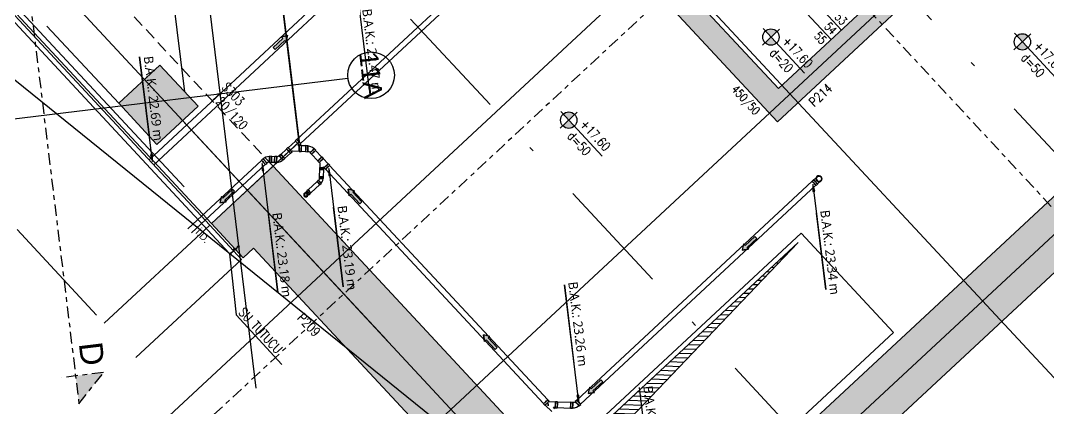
# Model space of a CAD drawing. Header units: millimetres. Extents: x 400382 to 401500, y 4543975 to 4544133.
# Drawn here: x 400485.04 to 400507.03, y 4543986.66 to 4543994.96 of the extents above; entities that cross this region are included whole.
import ezdxf
from ezdxf.enums import TextEntityAlignment as Align

# ---------------------------------------------------------------- set-up
doc = ezdxf.new("R2010")
doc.units = ezdxf.units.MM
for name, pattern in [('ACAD_ISO05W100', [33, 24, -3, 0, -3, 0, -3]), ('AKS', [3, 2.5, -0.25, 0, -0.25]), ('CENTER', [2, 1.25, -0.25, 0.25, -0.25]), ('CIZGI', [0.4, 0.25, -0.15]), ('CONTINU', [0]), ('DASHDOT2', [0.5, 0.25, -0.125, 0, -0.125]), ('HIDDEN', [0.375, 0.25, -0.125]), ('UUC-ST-KAL-I05-101-U-000$0$ACAD_ISO05W100', [33, 24, -3, 0, -3, 0, -3])]:
    doc.linetypes.add(name, pattern=pattern)
for name, color, linetype in [('aks prota', 2, 'AKS'), ('boşluk prota', 2, 'Continuous'), ('boşluk taraması prota', 252, 'Continuous'), ('caks prota', 4, 'Continuous'), ('iderzi_PROTA', 3, 'Continuous'), ('kesit tarama prota', 252, 'Continuous'), ('kiriş prota', 6, 'Continuous'), ('kolon prota', 1, 'Continuous'), ('kolon tarama prota', 252, 'Continuous'), ('lkolon prota', 4, 'Continuous'), ('lperde prota', 4, 'Continuous'), ('merdiven prota', 2, 'Continuous'), ('not yazısı prota', 6, 'Continuous'), ('not çizgisi prota', 4, 'Continuous'), ('perde prota', 1, 'Continuous'), ('PRT-AL-TUNEL_EKSENI', 14, 'DASHDOT2'), ('skesit prota', 7, 'Continuous'), ('st-s_level (kot)', 6, 'Continuous'), ('st-s_levelmark (kot işareti)', 4, 'Continuous'), ('st_s_not çizgisi', 4, 'CIZGI'), ('st_s_ölçü', 4, 'Continuous'), ('taks prota', 7, 'Continuous'), ('TARAMA', 8, 'Continuous'), ('tkesit prota', 7, 'Continuous'), ('tkolon prota', 6, 'Continuous'), ('tperde prota', 6, 'Continuous'), ('UUC-ST-KAL-I05-101-U-000$0$st_s_su tutucu', 2, 'Continuous')]:
    doc.layers.add(name, color=color, linetype=linetype)
doc.styles.add('Arial', font='Arial.ttf')
doc.styles.add('OLCU', font='romanstw.shx')
doc.styles.add('Segoe UI Light_1', font='', dxfattribs={"height": 200})
doc.styles.add('TAKS', font='Arial Unicode.ttf')
doc.styles.add('text25_PROTA', font='Arial.ttf', dxfattribs={"height": 25})
doc.styles.add('tkolon', font='romanstw.shx')
doc.styles.add('TSIMPLEX', font='romanstw.shx')
doc.styles.get('Segoe UI Light_1').set_extended_font_data('Segoe UI Light')
doc.dimstyles.new('1-50', dxfattribs={"dimtxt": 10, "dimasz": 4, "dimexe": 4, "dimexo": 8, "dimgap": 4, "dimtad": 1, "dimdec": 1, "dimrnd": 0.05, "dimzin": 9, "dimdsep": 46, "dimtxsty": 'OLCU', "dimblk1": 'OBLIQUE', "dimblk2": 'OBLIQUE', "dimsah": 1, "dimcen": 2, "dimdle": 4, "dimclrd": 4, "dimclre": 4, "dimclrt": 3, "dimadec": 1, "dimazin": 0, "dimtfac": 1, "dimtdec": 1, "dimtix": 1, "dimtmove": 2, "dimatfit": 3, "dimldrblk": 'OBLIQUE', "dimfxl": 1, "dimtvp": 1, "dimtolj": 1, "dimtzin": 1, "dimarcsym": 0})

# ---------------------------------------------------------------- blocks, each defined once
blk = doc.blocks.new('Flow Direction - Flow Direction _25mm_-1035271-_17_70 m  ARA KAT')
at = {"layer": 'TARAMA'}
blk.add_hatch(color=256, dxfattribs=at).paths.add_polyline_path([(0, 0), (-117, -78), (-117, -30), (-400, -30), (-400, 30), (-117, 30), (-117, 78)], flags=0)
for p, q in [((-117, 30), (-400, 30)), ((-400, 30), (-400, -30)), ((-117, 30), (-400, 30)), ((-400, 30), (-400, -30)), ((0, 0), (-117, 78)), ((-117, 78), (-117, 30)), ((-117, 78), (0, 0)), ((-117, 30), (-117, 78)), ((-117, -78), (0, 0)), ((-117, -78), (0, 0)), ((-400, -30), (-117, -30)), ((-117, -30), (-400, -30)), ((-117, -30), (-117, -78)), ((-117, -30), (-117, -78))]:
    blk.add_line(p, q, dxfattribs=at)
blk = doc.blocks.new('17.60 mekanik')
at = {"layer": 'kolon tarama prota'}
for points in [[(145876.3, 61905.7), (145887.3, 61895.3), (145889.6, 61898.5)], [(145876.3, 61221.3), (145865.4, 61231.7), (145863, 61228.5)], [(145146, 61170.3), (145157, 61159.8), (145159.3, 61163)], [(145041.2, 61073.2), (145052.2, 61062.8), (145054.5, 61066)], [(144878.1, 60904), (144867.1, 60914.5), (144864.8, 60911.3)]]:
    blk.add_hatch(color=256, dxfattribs=at).paths.add_polyline_path(points, flags=0)
for p, q in [((145870, 61913.5), (145870, 61909.1)), ((145870.4, 61909.1), (145870.4, 61221.4)), ((145882.2, 61221.4), (145882.2, 61909.1)), ((145882.7, 61909.1), (145882.7, 61913.5)), ((145876.3, 61905.7), (145887.3, 61895.3)), ((145889.6, 61898.5), (145876.3, 61905.7)), ((145876.3, 61905.7), (146059.6, 61772.6)), ((145887.3, 61895.3), (145889.6, 61898.5)), ((146059.6, 61772.6), (145926.3, 61869.5)), ((145054, 61826.2), (145054, 61162.4)), ((145065.8, 61162.4), (145065.8, 61826.2)), ((144916.9, 61467.9), (145082.4, 61347.7)), ((144870.9, 61392.6), (144870.9, 60900.7)), ((144885.3, 60900.7), (144885.3, 61392.6)), ((145671.4, 61370.2), (145808.6, 61270.5)), ((145876.3, 61221.3), (145671.4, 61370.2)), ((146086.7, 61232.4), (145941.5, 61337.9)), ((145865.4, 61231.7), (145863, 61228.5)), ((145863, 61228.5), (145876.3, 61221.3)), ((145876.3, 61221.3), (145865.4, 61231.7)), ((145865.1, 61208.5), (145845, 61188.4)), ((145867.9, 61212), (145864.8, 61208.8)), ((145870, 61221.4), (145870, 61216.9)), ((145873.8, 61199.8), (145876.9, 61202.9)), ((145882.7, 61216.9), (145882.7, 61221.4)), ((145842, 61185.1), (145832.8, 61175.9)), ((145844.7, 61188.7), (145841.5, 61185.6)), ((145853.4, 61180.1), (145873.4, 61200.1)), ((145053.5, 61162.4), (145053.5, 61158)), ((145066.3, 61158), (145066.3, 61162.4)), ((145070, 61160.9), (145066.9, 61157.7)), ((145077.2, 61167.4), (145070.3, 61160.5)), ((145080, 61170.8), (145076.8, 61167.7)), ((145078.7, 61152.2), (145085.5, 61159)), ((145085.8, 61158.7), (145089, 61161.8)), ((145098.4, 61176.6), (145094, 61176.6)), ((145094, 61163.9), (145098.4, 61163.9)), ((145118.1, 61176.2), (145098.4, 61176.2)), ((145098.4, 61164.4), (145118.1, 61164.4)), ((145122.5, 61176.6), (145118.1, 61176.6)), ((145118.1, 61163.9), (145122.5, 61163.9)), ((145121.6, 61167.4), (145122.5, 61166.5)), ((145138, 61176), (145122.5, 61176)), ((145122.5, 61168.3), (145122.5, 61168.3)), ((145122.5, 61164.5), (145124.4, 61164.5)), ((145124.4, 61164.5), (145131.6, 61157.4)), ((145137.4, 61163.2), (145136, 61164.6)), ((145136, 61164.5), (145138, 61164.5)), ((145140.2, 61161.1), (145137.7, 61163.5)), ((145142.4, 61176.6), (145138, 61176.6)), ((145138, 61163.9), (145142.4, 61163.9)), ((145151.4, 61149.7), (145140.1, 61161)), ((145827.4, 61176.2), (145142.4, 61176.2)), ((145142.4, 61164.4), (145827.4, 61164.4)), ((145146, 61170.3), (145157, 61159.8)), ((145159.3, 61163), (145146, 61170.3)), ((145146, 61170.3), (145352.4, 61020.3)), ((145157, 61159.8), (145159.3, 61163)), ((145831.8, 61176.6), (145827.4, 61176.6)), ((145827.4, 61163.9), (145831.8, 61163.9)), ((145831.8, 61174.9), (145831.2, 61174.3)), ((145832.8, 61175.9), (145831.8, 61176)), ((145831.8, 61173.7), (145831.9, 61173.7)), ((145831.8, 61164.5), (145851.6, 61166.2)), ((145847.7, 61174.7), (145850.1, 61177.1)), ((145851.6, 61174.4), (145847.7, 61174.7)), ((145850.6, 61176.6), (145853.7, 61179.7)), ((145053.5, 61137), (145053.5, 61132.6)), ((145054.2, 61158), (145054.2, 61137)), ((145065.6, 61155.6), (145065.6, 61158)), ((145067.3, 61157.3), (145065.6, 61155.6)), ((145065.6, 61139.4), (145075.4, 61149.2)), ((145065.6, 61137), (145065.6, 61139.4)), ((145066.3, 61132.6), (145066.3, 61137)), ((145075.9, 61148.7), (145079, 61151.9)), ((145131.2, 61157.1), (145133.7, 61154.6)), ((145133.7, 61154.6), (145145, 61143.4)), ((145145, 61143.3), (145147.4, 61140.8)), ((145149.1, 61136.7), (145149.1, 61133.2)), ((145153.9, 61147.3), (145151.4, 61149.8)), ((145158.3, 61133.2), (145158.3, 61136.7)), ((145053.5, 61115.7), (145053.5, 61111.2)), ((145054, 61132.6), (145054, 61115.7)), ((145065.8, 61115.7), (145065.8, 61132.6)), ((145066.3, 61111.2), (145066.3, 61115.7)), ((145149.2, 61133.2), (145149.2, 61106.8)), ((145158.2, 61106.8), (145158.2, 61133.2)), ((145352.4, 61020.3), (145213.6, 61121.2)), ((145043.8, 61098.5), (145040.6, 61095.4)), ((145048.7, 61102.8), (145044.1, 61098.2)), ((145051.5, 61106.2), (145048.3, 61103.1)), ((145052.5, 61089.8), (145057, 61094.4)), ((145057.4, 61094.1), (145060.5, 61097.2)), ((145149.1, 61106.8), (145149.1, 61103.3)), ((145158.3, 61103.3), (145158.3, 61106.8)), ((145034.8, 61081.4), (145034.8, 61076.9)), ((145035.3, 61076.9), (145035.3, 60861.5)), ((145041.2, 61073.2), (145052.2, 61062.8)), ((145054.5, 61066), (145041.2, 61073.2)), ((145041.2, 61073.2), (145266.2, 60909.7)), ((145047.1, 60861.5), (145047.1, 61076.9)), ((145047.6, 61076.9), (145047.6, 61081.4)), ((145049.6, 61086.4), (145052.8, 61089.5)), ((145052.2, 61062.8), (145054.5, 61066)), ((144695.4, 61036.8), (144836.7, 60934.1)), ((144878.1, 60904), (144695.4, 61036.8)), ((145266.2, 60909.7), (145129.7, 61008.9)), ((144867.1, 60914.5), (144864.8, 60911.3)), ((144864.8, 60911.3), (144878.1, 60904)), ((144878.1, 60904), (144867.1, 60914.5))]:
    blk.add_line(p, q, dxfattribs=at)
at = {"layer": 'kolon tarama prota', "flags": 128}
for points in [[(145870.6, 61923.4), (145871.1, 61925.6), (145872.4, 61927.5), (145874.4, 61928.7), (145876.3, 61929.1)], [(145876.3, 61929.1), (145878.6, 61928.6), (145880.5, 61927.3), (145881.7, 61925.3), (145882.1, 61923.4)], [(145870.6, 61913.5), (145870.6, 61916.5), (145870.6, 61919.3), (145870.6, 61921.4), (145870.6, 61922.9), (145870.6, 61923.4), (145870.6, 61923.4)], [(145876.3, 61917.7), (145874.1, 61918.1), (145872.2, 61919.5), (145871, 61921.4), (145870.6, 61923.4)], [(145882.1, 61923.4), (145881.6, 61921.1), (145880.2, 61919.2), (145878.3, 61918), (145876.3, 61917.7)], [(145882.1, 61923.4), (145882.1, 61922.9), (145882.1, 61921.5), (145882.1, 61919.4), (145882.1, 61916.7), (145882.1, 61913.7), (145882.1, 61913.5)], [(145870.6, 61216.9), (145870.1, 61214.3), (145868.8, 61212), (145868.4, 61211.5)], [(145876.4, 61203.4), (145879.1, 61206.7), (145881, 61210.6), (145881.9, 61214.7), (145882.1, 61216.9)], [(145094, 61176), (145089.7, 61175.5), (145085.7, 61174.1), (145082.1, 61171.8), (145080.4, 61170.4)], [(145088.5, 61162.3), (145090.7, 61163.8), (145093.3, 61164.5), (145094, 61164.5)], [(145147.8, 61141.2), (145149.1, 61139.2), (145149.6, 61136.8), (145149.6, 61136.7)], [(145157.8, 61136.7), (145157.3, 61140.4), (145156, 61143.8), (145153.7, 61146.8), (145153.6, 61147)], [(145041.1, 61094.9), (145038.4, 61091.6), (145036.7, 61088.1)], [(145054.2, 61111.2), (145053.7, 61108.6), (145052.4, 61106.2), (145052, 61105.8)], [(145060, 61097.7), (145062.7, 61101), (145064.6, 61104.9), (145065.5, 61109), (145065.6, 61111.2)], [(145149.6, 61096.3), (145149.6, 61096.8), (145149.6, 61098.1), (145149.6, 61100.2), (145149.6, 61102.7), (145149.6, 61103.3)], [(145149.6, 61096.3), (145150.1, 61098.2), (145151.4, 61099.7), (145153.2, 61100.4), (145153.7, 61100.4)], [(145153.7, 61092.2), (145151.8, 61092.7), (145150.4, 61094), (145149.7, 61095.8), (145149.6, 61096.3)], [(145153.7, 61100.4), (145155.6, 61099.9), (145157.1, 61098.6), (145157.8, 61096.8), (145157.8, 61096.3)], [(145157.8, 61096.3), (145157.3, 61094.4), (145156.1, 61092.9), (145154.2, 61092.2), (145153.7, 61092.2)], [(145157.8, 61103.3), (145157.8, 61100.8), (145157.8, 61098.6), (145157.8, 61097), (145157.8, 61096.3), (145157.8, 61096.3)], [(145036.7, 61088.1), (145035.7, 61084), (145035.5, 61081.4)], [(145046.9, 61081.4), (145047.4, 61084), (145047.4, 61084.1)], [(145047.4, 61084.1), (145048.8, 61086.4), (145049.2, 61086.8)]]:
    blk.add_lwpolyline(points, dxfattribs=at)
at = {"layer": 'kolon tarama prota'}
for centre, radius, start, end in [((145876.3, 61923.4), 6.38, 90, 270), ((145876.3, 61923.4), 6.38, 90, 270), ((145876.3, 61923.4), 5.71, 90, 270), ((145876.3, 61923.4), 5.9, 324, 144), ((145876.3, 61923.4), 6.38, 270, 90), ((145876.3, 61923.4), 6.38, 270, 90), ((145876.3, 61923.4), 5.72, 270, 90), ((145876.3, 61923.4), 5.9, 144, 324), ((145153.7, 61096.3), 4.58, 90, 270), ((145153.7, 61096.3), 4.58, 90, 270), ((145153.7, 61096.3), 4.58, 0, 180), ((145153.7, 61096.3), 4.58, 0, 180), ((145153.7, 61096.3), 4.58, 180, 0), ((145153.7, 61096.3), 4.58, 180, 0), ((145153.7, 61096.3), 4.1, 90, 270), ((145153.7, 61096.3), 4.1, 0, 180), ((145153.7, 61096.3), 4.1, 180, 0), ((145153.7, 61096.3), 3.43, 90, 270), ((145153.7, 61096.3), 3.43, 90, 270), ((145153.7, 61096.3), 3.3, 144, 324), ((145153.7, 61096.3), 3.02, 0, 180), ((145153.7, 61096.3), 3.02, 180, 0), ((145153.7, 61096.3), 3.3, 324, 144), ((145153.7, 61096.3), 4.58, 270, 90), ((145153.7, 61096.3), 4.58, 270, 90), ((145153.7, 61096.3), 4.1, 270, 90), ((145153.7, 61096.3), 3.43, 270, 90), ((145153.7, 61096.3), 3.43, 270, 90)]:
    blk.add_arc(centre, radius, start, end, dxfattribs=at)
for centre, major_axis, ratio, start_param, end_param in [((145876.3, 61909.1), (-6.38, 0), 0.01, 4.712389, 7.853982), ((145876.3, 61913.5), (6.38, 0), 0.01, 1.570796, 4.712389), ((145876.3, 61909.1), (5.9, 0), 0.01, 3.141593, 4.712389), ((145876.3, 61909.1), (5.9, 0), 0.01, 1.570796, 3.141593), ((145876.3, 61913.5), (-5.71, 0), 0.01, 4.712389, 7.853982), ((145876.3, 61913.5), (5.71, 0), 0.01, 4.712389, 7.853982), ((145876.3, 61913.5), (6.38, 0), 0.01, 4.712389, 7.853982), ((145876.3, 61909.1), (5.9, 0), 0.01, 4.712389, 6.283185), ((145876.3, 61909.1), (5.9, 0), 0.01, 0, 1.570796), ((145876.3, 61909.1), (6.38, 0), 0.01, 4.712389, 7.853982), ((145869.3, 61204.3), (-4.51, 4.51), 0.007071, 0.007071, 3.148664), ((145869.3, 61204.3), (-4.51, 4.51), 0.007071, 3.148664, 6.290256), ((145869.3, 61204.3), (-4.17, 4.17), 0.007071, 4.712389, 6.283185), ((145869.3, 61204.3), (-4.17, 4.17), 0.007071, 0, 1.570796), ((145872.4, 61207.4), (-4.51, 4.51), 0.007071, 3.148664, 6.290256), ((145872.4, 61207.4), (-4.51, 4.51), 0.007071, 0.007071, 3.148664), ((145872.4, 61207.4), (-4.04, 4.04), 0.007071, 0.007071, 3.148664), ((145872.4, 61207.4), (-4.04, 4.04), 0.007071, 3.148664, 6.290256), ((145869.3, 61204.3), (-4.17, 4.17), 0.007071, 1.570796, 3.141593), ((145869.3, 61204.3), (-4.17, 4.17), 0.007071, 3.141593, 4.712389), ((145876.3, 61221.4), (6.38, 0), 0.01, 0, 3.141593), ((145876.3, 61221.4), (6.38, 0), 0.01, 3.141593, 6.283186), ((145876.3, 61216.9), (6.38, 0), 0.01, 0, 3.141593), ((145876.3, 61216.9), (6.38, 0), 0.01, 3.141593, 6.283186), ((145876.3, 61221.4), (5.9, 0), 0.01, 1.570796, 3.141593), ((145876.3, 61221.4), (5.9, 0), 0.01, 3.141593, 4.712389), ((145876.3, 61216.9), (5.72, 0), 0.01, 0, 3.141593), ((145876.3, 61216.9), (5.71, 0), 0.01, 3.141593, 6.283186), ((145876.3, 61221.4), (5.9, 0), 0.01, 0, 1.570796), ((145876.3, 61221.4), (5.9, 0), 0.01, 4.712389, 6.283185), ((145846.1, 61181.1), (-4.51, 4.51), 0.007071, 3.134522, 6.276114), ((145846.1, 61181.1), (-4.51, 4.51), 0.007071, 6.276114, 9.417707), ((145846.1, 61181.1), (-4.04, 4.04), 0.007071, 6.276114, 9.417707), ((145846.1, 61181.1), (-4.04, 4.04), 0.007071, 3.134522, 6.276114), ((145849.2, 61184.2), (-4.51, 4.51), 0.007071, 6.276114, 9.417707), ((145849.2, 61184.2), (-4.51, 4.51), 0.007071, 3.134522, 6.276114), ((145849.2, 61184.2), (-4.17, 4.17), 0.007071, 0, 1.570796), ((145849.2, 61184.2), (-4.17, 4.17), 0.007071, 4.712389, 6.283185), ((145849.2, 61184.2), (-4.17, 4.17), 0.007071, 3.141593, 4.712389), ((145849.2, 61184.2), (-4.17, 4.17), 0.007071, 1.570796, 3.141593), ((145059.9, 61162.4), (6.38, 0), 0.01, 6.279043, 9.420636), ((145059.9, 61162.4), (6.38, 0), 0.01, 3.137451, 6.279043), ((145059.9, 61162.4), (5.9, 0), 0.01, 1.570796, 3.141593), ((145059.9, 61162.4), (5.9, 0), 0.01, 3.141593, 4.712389), ((145059.9, 61162.4), (5.9, 0), 0.01, 0, 1.570796), ((145059.9, 61162.4), (5.9, 0), 0.01, 4.712389, 6.283185), ((145074.5, 61156.4), (-4.51, 4.51), 0.01, 3.145735, 6.287327), ((145074.5, 61156.4), (-4.51, 4.51), 0.01, 0.004142, 3.145735), ((145074.5, 61156.4), (-4.17, 4.17), 0.01, 4.712389, 6.283185), ((145074.5, 61156.4), (-4.17, 4.17), 0.01, 0, 1.570796), ((145081.3, 61163.2), (-4.51, 4.51), 0.01, 3.130468, 6.272061), ((145081.3, 61163.2), (-4.51, 4.51), 0.01, 6.272061, 9.413653), ((145081.3, 61163.2), (-4.17, 4.17), 0.01, 0, 1.570796), ((145081.3, 61163.2), (-4.17, 4.17), 0.01, 4.712389, 6.283185), ((145084.5, 61166.3), (-4.51, 4.51), 0.01, 6.272061, 9.413653), ((145084.5, 61166.3), (-4.51, 4.51), 0.01, 3.130468, 6.272061), ((145084.5, 61166.3), (-4.04, 4.04), 0.01, 6.272061, 9.413653), ((145084.5, 61166.3), (-4.04, 4.04), 0.01, 3.130468, 6.272061), ((145081.3, 61163.2), (-4.17, 4.17), 0.01, 1.570796, 3.141593), ((145081.3, 61163.2), (-4.17, 4.17), 0.01, 3.141593, 4.712389), ((145094, 61170.3), (0, 6.38), 0.014936, 6.28239, 9.423982), ((145094, 61170.3), (0, 5.71), 0.014936, 6.28239, 9.423982), ((145094, 61170.3), (0, 6.38), 0.014936, 3.140797, 6.28239), ((145094, 61170.3), (0, 5.71), 0.014936, 3.140797, 6.28239), ((145098.4, 61170.3), (0, 6.38), 0.014936, 6.28239, 9.423982), ((145098.4, 61170.3), (0, 6.38), 0.014936, 3.140797, 6.28239), ((145098.4, 61170.3), (0, 5.9), 0.01, 0, 1.570796), ((145098.4, 61170.3), (0, 5.9), 0.01, 4.712389, 6.283185), ((145098.4, 61170.3), (0, 5.9), 0.01, 1.570796, 3.141593), ((145098.4, 61170.3), (0, 5.9), 0.01, 3.141593, 4.712389), ((145118.1, 61170.3), (0, 6.38), 0.01, 0.004142, 3.145735), ((145118.1, 61170.3), (0, 5.9), 0.01, 0, 1.570796), ((145118.1, 61170.3), (0, 5.9), 0.01, 1.570796, 3.141593), ((145118.1, 61170.3), (0, 6.38), 0.01, 3.145735, 6.287327), ((145118.1, 61170.3), (0, 5.9), 0.01, 4.712389, 6.283185), ((145118.1, 61170.3), (0, 5.9), 0.01, 3.141593, 4.712389), ((145124.5, 61170.3), (2.9, 2.9), 0.004142, 2.336942, 3.151592), ((145124.5, 61170.3), (2.9, 2.9), 0.004142, 3.151592, 3.966242), ((145122.5, 61170.3), (0, 6.38), 0.01, 0.004142, 3.145735), ((145122.5, 61170.3), (0, 5.71), 0.01, 0.004142, 3.145735), ((145122.5, 61170.3), (0, 6.38), 0.01, 3.145735, 6.287327), ((145122.5, 61170.3), (0, 5.72), 0.01, 3.145735, 6.287327), ((145134.5, 61160.3), (3.24, 3.24), 0.004142, 0.01, 3.151592), ((145134.5, 61160.3), (3.24, 3.24), 0.004142, 3.151592, 6.293185), ((145134.5, 61160.3), (2.9, 2.9), 0.004142, 0.01, 3.151592), ((145134.5, 61160.3), (2.9, 2.9), 0.004142, 3.151592, 6.293185), ((145136.9, 61157.8), (3.24, 3.24), 0.004142, 3.151592, 6.293185), ((145136.9, 61157.8), (3.24, 3.24), 0.004142, 0.01, 3.151592), ((145136.9, 61157.8), (3.18, 3.18), 0.004142, 0, 1.570796), ((145136.9, 61157.8), (3.18, 3.18), 0.004142, 4.712389, 6.283185), ((145138, 61170.3), (0, 6.38), 0.01, 0.004142, 3.145735), ((145138, 61170.3), (0, 5.72), 0.01, 0.004142, 3.145735), ((145138, 61170.3), (0, 6.38), 0.01, 3.145735, 6.287327), ((145138, 61170.3), (0, 5.71), 0.01, 3.145735, 6.287327), ((145142.4, 61170.3), (0, 6.38), 0.01, 3.145735, 6.287327), ((145142.4, 61170.3), (0, 6.38), 0.01, 0.004142, 3.145735), ((145142.4, 61170.3), (0, 5.9), 0.01, 0, 1.570796), ((145142.4, 61170.3), (0, 5.9), 0.01, 4.712389, 6.283185), ((145142.4, 61170.3), (0, 5.9), 0.01, 1.570796, 3.141593), ((145142.4, 61170.3), (0, 5.9), 0.01, 3.141593, 4.712389), ((145827.4, 61170.3), (0, 6.38), 0.01, 0, 3.141593), ((145827.4, 61170.3), (0, 5.9), 0.01, 0, 1.570796), ((145827.4, 61170.3), (0, 5.9), 0.01, 1.570796, 3.141593), ((145827.4, 61170.3), (0, 6.38), 0.01, 3.141593, 6.283185), ((145827.4, 61170.3), (0, 5.9), 0.01, 4.712389, 6.283185), ((145827.4, 61170.3), (0, 5.9), 0.01, 3.141593, 4.712389), ((145835.2, 61170.3), (-4.04, 4.04), 0.007071, 5.703918, 6.276114), ((145835.2, 61170.3), (-4.04, 4.04), 0.007071, 6.276114, 6.84831), ((145831.8, 61170.3), (0, 6.38), 0.01, 3.141593, 6.283185), ((145831.8, 61170.3), (0, 6.38), 0.01, 0, 3.141593), ((145835.2, 61170.3), (-4.04, 4.04), 0.007071, 1.218248, 2.155304), ((145835.2, 61170.3), (-4.04, 4.04), 0.007071, 4.113739, 5.050796), ((145059.9, 61158), (6.38, 0), 0.01, 3.137451, 6.279043), ((145059.9, 61158), (6.38, 0), 0.01, 6.279043, 9.420636), ((145059.9, 61137), (6.38, 0), 0.01, 6.279043, 9.420636), ((145059.9, 61137), (6.38, 0), 0.01, 3.137451, 6.279043), ((145059.9, 61158), (5.71, 0), 0.01, 3.137451, 6.279043), ((145059.9, 61158), (5.71, 0), 0.01, 6.279043, 9.420636), ((145059.9, 61137), (5.71, 0), 0.01, 6.279043, 9.420636), ((145059.9, 61137), (5.72, 0), 0.01, 3.137451, 6.279043), ((145071.4, 61153.2), (-4.51, 4.51), 0.01, 3.145735, 6.287327), ((145071.4, 61153.2), (-4.51, 4.51), 0.01, 0.004142, 3.145735), ((145071.4, 61153.2), (-4.04, 4.04), 0.01, 0.004142, 3.145735), ((145071.4, 61153.2), (-4.04, 4.04), 0.01, 3.145735, 6.287327), ((145074.5, 61156.4), (-4.17, 4.17), 0.01, 1.570796, 3.141593), ((145074.5, 61156.4), (-4.17, 4.17), 0.01, 3.141593, 4.712389), ((145136.9, 61157.8), (3.18, 3.18), 0.004142, 1.570796, 3.141593), ((145136.9, 61157.8), (3.18, 3.18), 0.004142, 3.141593, 4.712389), ((145148.2, 61146.6), (3.24, 3.24), 0.004142, 3.131593, 6.273186), ((145148.2, 61146.6), (3.24, 3.24), 0.004142, 6.273186, 9.414778), ((145148.2, 61146.6), (3.18, 3.18), 0.004142, 1.570796, 3.141593), ((145148.2, 61146.6), (3.18, 3.18), 0.004142, 3.141593, 4.712389), ((145150.7, 61144.1), (3.24, 3.24), 0.004142, 6.273186, 9.414778), ((145150.7, 61144.1), (3.24, 3.24), 0.004142, 3.131593, 6.273186), ((145150.7, 61144.1), (2.9, 2.9), 0.004142, 6.273186, 9.414778), ((145150.7, 61144.1), (2.9, 2.9), 0.004142, 3.131593, 6.273186), ((145148.2, 61146.6), (3.18, 3.18), 0.004142, 4.712389, 6.283185), ((145148.2, 61146.6), (3.18, 3.18), 0.004142, 0, 1.570796), ((145153.7, 61136.7), (4.58, 0), 0.01, 6.279043, 9.420636), ((145153.7, 61136.7), (4.58, 0), 0.01, 3.137451, 6.279043), ((145153.7, 61136.7), (4.1, 0), 0.01, 6.279043, 9.420636), ((145153.7, 61136.7), (4.1, 0), 0.01, 3.137451, 6.279043), ((145059.9, 61132.6), (6.38, 0), 0.01, 6.279043, 9.420636), ((145059.9, 61132.6), (6.38, 0), 0.01, 3.137451, 6.279043), ((145059.9, 61115.7), (6.38, 0), 0.01, 0, 3.141593), ((145059.9, 61115.7), (6.38, 0), 0.01, 3.141593, 6.283186), ((145059.9, 61132.6), (5.9, 0), 0.01, 3.141593, 4.712389), ((145059.9, 61132.6), (5.9, 0), 0.01, 1.570796, 3.141593), ((145059.9, 61115.7), (5.9, 0), 0.01, 1.570796, 3.141593), ((145059.9, 61115.7), (5.9, 0), 0.01, 3.141593, 4.712389), ((145059.9, 61132.6), (5.9, 0), 0.01, 4.712389, 6.283185), ((145059.9, 61132.6), (5.9, 0), 0.01, 0, 1.570796), ((145059.9, 61115.7), (5.9, 0), 0.01, 0, 1.570796), ((145059.9, 61115.7), (5.9, 0), 0.01, 4.712389, 6.283185), ((145153.7, 61133.2), (4.58, 0), 0.01, 6.279043, 9.420636), ((145153.7, 61133.2), (4.58, 0), 0.01, 3.137451, 6.279043), ((145153.7, 61133.2), (4.5, 0), 0.01, 1.570796, 3.141593), ((145153.7, 61133.2), (4.5, 0), 0.01, 3.141593, 4.712389), ((145153.7, 61133.2), (4.5, 0), 0.01, 0, 1.570796), ((145153.7, 61133.2), (4.5, 0), 0.01, 4.712389, 6.283185), ((145045.1, 61090.9), (-4.51, 4.51), 0.009752, 3.146011, 6.287604), ((145045.1, 61090.9), (-4.51, 4.51), 0.009752, 0.004419, 3.146011), ((145045.1, 61090.9), (-4.04, 4.04), 0.009752, 0.004419, 3.146011), ((145045.1, 61090.9), (-4.04, 4.04), 0.009752, 3.146011, 6.287604), ((145048.3, 61094), (-4.51, 4.51), 0.009752, 3.146011, 6.287604), ((145048.3, 61094), (-4.51, 4.51), 0.009752, 0.004419, 3.146011), ((145048.3, 61094), (-4.17, 4.17), 0.009752, 4.712389, 6.283185), ((145048.3, 61094), (-4.17, 4.17), 0.009752, 0, 1.570796), ((145048.3, 61094), (-4.17, 4.17), 0.009752, 1.570796, 3.141593), ((145052.9, 61098.6), (-4.51, 4.51), 0.007071, 0.007071, 3.148664), ((145052.9, 61098.6), (-4.51, 4.51), 0.007071, 3.148664, 6.290256), ((145048.3, 61094), (-4.17, 4.17), 0.009752, 3.141593, 4.712389), ((145052.9, 61098.6), (-4.17, 4.17), 0.009752, 0, 1.570796), ((145052.9, 61098.6), (-4.17, 4.17), 0.009752, 4.712389, 6.283185), ((145056, 61101.7), (-4.51, 4.51), 0.007071, 3.148664, 6.290256), ((145056, 61101.7), (-4.51, 4.51), 0.007071, 0.007071, 3.148664), ((145056, 61101.7), (-4.04, 4.04), 0.007071, 0.007071, 3.148664), ((145056, 61101.7), (-4.04, 4.04), 0.007071, 3.148664, 6.290256), ((145052.9, 61098.6), (-4.17, 4.17), 0.009752, 1.570796, 3.141593), ((145052.9, 61098.6), (-4.17, 4.17), 0.009752, 3.141593, 4.712389), ((145059.9, 61111.2), (6.38, 0), 0.01, 0, 3.141593), ((145059.9, 61111.2), (6.38, 0), 0.01, 3.141593, 6.283186), ((145059.9, 61111.2), (5.72, 0), 0.01, 0, 3.141593), ((145059.9, 61111.2), (5.71, 0), 0.01, 3.141593, 6.283186), ((145153.7, 61106.8), (-4.58, 0), 0.01, 4.712389, 7.853982), ((145153.7, 61103.3), (4.58, 0), 0.01, 1.570796, 4.712389), ((145153.7, 61106.8), (4.5, 0), 0.01, 1.570796, 3.141593), ((145153.7, 61106.8), (4.5, 0), 0.01, 3.141593, 4.712389), ((145153.7, 61103.3), (4.1, 0), 0.01, 1.570796, 4.712389), ((145153.7, 61106.8), (4.5, 0), 0.01, 0, 1.570796), ((145153.7, 61106.8), (4.5, 0), 0.01, 4.712389, 6.283185), ((145153.7, 61106.8), (-4.58, 0), 0.01, 1.570796, 4.712389), ((145153.7, 61103.3), (-4.1, 0), 0.01, 1.570796, 4.712389), ((145153.7, 61103.3), (-4.58, 0), 0.01, 1.570796, 4.712389), ((145041.2, 61081.4), (6.38, 0), 0.01002, 6.279414, 9.421007), ((145041.2, 61081.4), (6.38, 0), 0.01002, 3.137821, 6.279414), ((145041.2, 61076.9), (6.38, 0), 0.01002, 6.279414, 9.421007), ((145041.2, 61076.9), (6.38, 0), 0.01002, 3.137821, 6.279414), ((145041.2, 61076.9), (5.9, 0), 0.009981, 1.570796, 3.141593), ((145041.2, 61076.9), (5.9, 0), 0.009981, 3.141593, 4.712389), ((145041.2, 61081.4), (5.71, 0), 0.01002, 3.137821, 6.279414), ((145041.2, 61081.4), (5.72, 0), 0.01002, 6.279414, 9.421007), ((145041.2, 61076.9), (5.9, 0), 0.009981, 0, 1.570796), ((145041.2, 61076.9), (5.9, 0), 0.009981, 4.712389, 6.283185)]:
    blk.add_ellipse(centre, major_axis=major_axis, ratio=ratio, start_param=start_param, end_param=end_param, dxfattribs=at)
at = {"layer": 'kolon tarama prota', "xscale": 0.1, "yscale": 0.1, "zscale": 0.1}
for p, rotation in [((145876.3, 61698.6), 270.0000000000002), ((144878.1, 61299.6), 89.99895827291203), ((145876.3, 61248.6), 269.9999999999998), ((145206.6, 61170.3), 179.9999999999996), ((145632.1, 61170.3), 179.9999999999996), ((145041.2, 60949.4), 270.0000000000002)]:
    blk.add_blockref('Flow Direction - Flow Direction _25mm_-1035271-_17_70 m  ARA KAT', p, dxfattribs=dict(at, rotation=rotation))
at = {"layer": 'kolon tarama prota', "char_height": 20, "attachment_point": 1, "rotation": 324, "line_spacing_factor": 1.142579, "style": 'Segoe UI Light_1'}
for s, insert, width in [('B.A.K.: 23.34 m', (145939.8, 61895), 213.66), ('B.A.K.: 22.47 m', (144957.1, 61470.6), 213.157), ('B.A.K.: 23.26 m', (145684.8, 61395.8), 213.157), ('B.A.K.: 23.31 m', (145957.1, 61361.9), 207.627), ('B.A.K.: 23.19 m', (145229.2, 61145.2), 207.627), ('B.A.K.: 22.69 m', (144712.9, 61059.4), 213.157), ('B.A.K.: 23.18 m', (145145.2, 61032.9), 207.627)]:
    blk.add_mtext(s, dxfattribs=dict(at, insert=insert, width=width))
blk = doc.blocks.new('PLAN_KOT')
at = {"layer": 'st-s_levelmark (kot işareti)'}
h = blk.add_hatch(color=256, dxfattribs=at)
h.paths.add_polyline_path([(0, 17.5, 0.414214), (-17.5, 0), (0, 0)])
h.paths.add_polyline_path([(17.5, 0), (0, 0), (0, -17.5, 0.414214)])
for p, q in [((0, 25), (0, -25)), ((105, 0), (-25, 0))]:
    blk.add_line(p, q, dxfattribs=at)
blk.add_circle((0, 0), 17.5, dxfattribs=at)
at = {"layer": 'st-s_level (kot)', "color": 6, "style": 'OLCU', "width": 0.8}
for tag, p in [('KOT', (22.7, 9.8)), ('DÖŞEME_KALINLIĞI', (22.7, -27.6))]:
    blk.add_attdef(tag, p, '', height=20, dxfattribs=at)
blk = doc.blocks.new('_Oblique')
at = {"layer": 'st_s_ölçü', "lineweight": -2}
blk.add_line((-0.5, -0.5), (0.5, 0.5), dxfattribs=at)

msp = doc.modelspace()

# ---------------------------------------------------------------- hatches: boundary and pattern name
at = {"layer": 'boşluk taraması prota', "ltscale": 2}
h = msp.add_hatch(dxfattribs=at)
h.set_pattern_fill('ANSI31', color=256, scale=0.03, angle=-47.076, style=0)
h.set_pattern_definition([(357.923994, (399717.27945, 4544219.676745), (0.003450452, 0.095187483), [])])
h.paths.add_polyline_path([(400501.671, 4543990.206), (400497.178, 4543985.505), (400498.516, 4543983.595), (400496.682, 4543985.566)])
at = {"layer": 'kesit tarama prota'}
h = msp.add_hatch(color=256, dxfattribs=at)
h.dxf.hatch_style = 1
h.paths.add_polyline_path([(400486.81, 4543987.426), (400486.286, 4543986.758), (400486.214, 4543987.354)])
at = {"layer": 'kolon tarama prota'}
h = msp.add_hatch(color=256, dxfattribs=at)
h.dxf.hatch_style = 1
h.paths.add_polyline_path([(400518.655, 4544000.264), (400484.811, 4544036.655), (400485.118, 4544034.122), (400516.74, 4544000.122), (400498.507, 4543983.164), (400490.438, 4543991.84), (400489.12, 4543990.614), (400489.801, 4543989.882), (400490.02, 4543990.086), (400498.225, 4543981.264)])
h = msp.add_hatch(color=256, dxfattribs=at)
h.dxf.hatch_style = 1
h.paths.add_polyline_path([(400506.939, 4543998.104), (400503.875, 4544001.4), (400499.555, 4543997.382), (400499.963, 4543996.942), (400503.917, 4544000.62), (400506.233, 4543998.13), (400501.253, 4543993.499), (400498.529, 4543996.428), (400498.163, 4543996.088), (400501.228, 4543992.792)])
h = msp.add_hatch(color=256, dxfattribs=at)
h.dxf.hatch_style = 1
h.paths.add_polyline_path([(400488.017, 4543994.002), (400488.834, 4543993.123), (400487.953, 4543992.308), (400487.136, 4543993.187)])

# ---------------------------------------------------------------- linework, layer by layer
at = {"layer": 'aks prota', "ltscale": 10}
for p, q in [((400490.074, 4543987.091), (400475.978, 4544103.171)), ((400512.678, 4543981.362), (400399.682, 4544102.858)), ((400505.428, 4543974.62), (400392.433, 4544096.116)), ((400492.882, 4543988.11), (400408.835, 4544078.48)), ((400488.119, 4543986.408), (400513.655, 4544010.158)), ((400490.834, 4543983.468), (400516.371, 4544007.217)), ((400494.963, 4543979.049), (400520.499, 4544002.799)), ((400479.134, 4543992.156), (400492.039, 4543993.723))]:
    msp.add_line(p, q, dxfattribs=at)
at = {"layer": 'boşluk prota', "ltscale": 0.05}
msp.add_lwpolyline([(400501.671, 4543990.206), (400497.178, 4543985.505), (400498.516, 4543983.595), (400496.682, 4543985.566)], close=True, dxfattribs=at)
at = {"layer": 'caks prota', "ltscale": 0.05}
msp.add_circle((400492.535, 4543993.786), 0.5, dxfattribs=at)
at = {"layer": 'iderzi_PROTA', "linetype": 'ACAD_ISO05W100', "lineweight": 30, "ltscale": 2}
msp.add_lwpolyline([(400485.668, 4544011.285), (400488.896, 4544007.814), (400488.14, 4544007.111), (400489.363, 4544005.796), (400489.47, 4544004.92), (400489.921, 4544001.205), (400489.963, 4544000.86), (400490.005, 4544000.515), (400490.139, 4543999.411), (400489.183, 4543998.522), (400490.407, 4543997.206), (400490.618, 4543995.467), (400490.71, 4543994.71), (400490.78, 4543994.134), (400490.995, 4543992.359), (400489.119, 4543990.614)], dxfattribs=at)
at = {"layer": 'kiriş prota'}
msp.add_line((400488.549, 4543993.43), (400486.734, 4544008.377), dxfattribs=at)
for points in [[(400490.438, 4543991.84), (400490.996, 4543992.358), (400490.407, 4543997.206), (400489.183, 4543998.522), (400490.139, 4543999.411), (400489.363, 4544005.796), (400488.14, 4544007.111), (400488.896, 4544007.814), (400487.337, 4544009.491)], [(400501.739, 4543990.407), (400503.714, 4543988.284), (400498.515, 4543983.448), (400496.54, 4543985.572), (400501.739, 4543990.407)]]:
    msp.add_lwpolyline(points, dxfattribs=at)
at = {"layer": 'kolon prota', "color": 1}
msp.add_lwpolyline([(400488.017, 4543994.002), (400488.834, 4543993.123), (400487.953, 4543992.308), (400487.136, 4543993.187)], close=True, dxfattribs=at)
at = {"layer": 'kolon tarama prota'}
for points in [[(400472.576, 4544008.329), (400489.083, 4543990.58)], [(400487.506, 4543987.748), (400489.764, 4543989.848), (400489.083, 4543990.58), (400486.825, 4543988.48)]]:
    msp.add_lwpolyline(points, dxfattribs=at)
at = {"layer": 'kolon tarama prota', "linetype": 'HIDDEN', "ltscale": 10}
msp.add_lwpolyline([(400469.637, 4544006.961), (400487.506, 4543987.748)], dxfattribs=at)
at = {"layer": 'merdiven prota', "linetype": 'HIDDEN', "ltscale": 10}
for points in [[(400502.601, 4543994.752), (400501.646, 4543995.779)], [(400502.601, 4543994.752), (400501.646, 4543995.779)], [(400502.381, 4543994.548), (400501.426, 4543995.575)]]:
    msp.add_lwpolyline(points, dxfattribs=at)
at = {"layer": 'perde prota'}
for points in [[(400490.438, 4543991.84), (400498.507, 4543983.164), (400516.74, 4544000.122), (400485.118, 4544034.122), (400484.811, 4544036.655), (400518.655, 4544000.264), (400498.225, 4543981.264), (400490.02, 4543990.086), (400489.801, 4543989.882), (400489.12, 4543990.614)], [(400489.12, 4543990.614), (400472.612, 4544008.363)], [(400490.438, 4543991.84), (400489.12, 4543990.614)], [(400489.339, 4543990.819), (400489.339, 4543990.818)]]:
    msp.add_lwpolyline(points, dxfattribs=at)
at = {"layer": 'perde prota', "linetype": 'HIDDEN'}
msp.add_lwpolyline([(400473.93, 4544009.589), (400490.438, 4543991.84)], dxfattribs=at)
at = {"layer": 'perde prota', "linetype": 'HIDDEN', "ltscale": 10}
msp.add_lwpolyline([(400472.832, 4544008.567), (400487.136, 4543993.187)], dxfattribs=at)
at = {"layer": 'perde prota'}
for points in [[(400503.875, 4544001.4), (400506.939, 4543998.104), (400501.228, 4543992.792), (400498.163, 4543996.088)], [(400503.917, 4544000.62), (400506.233, 4543998.13), (400501.253, 4543993.499), (400498.938, 4543995.989)]]:
    msp.add_lwpolyline(points, close=True, dxfattribs=at)
at = {"layer": 'PRT-AL-TUNEL_EKSENI', "ltscale": 10}
for p, q in [((400402.099, 4544105.105), (400515.094, 4543983.61)), ((400396.131, 4544099.555), (400509.126, 4543978.059))]:
    msp.add_line(p, q, dxfattribs=at)
at = {"layer": 'skesit prota', "linetype": 'CENTER', "ltscale": 0.2}
for p, q in [((400486.81, 4543987.426), (400485.916, 4543987.317)), ((400486.286, 4543986.758), (400486.81, 4543987.426))]:
    msp.add_line(p, q, dxfattribs=at)
for points in [[(400398.294, 4544107.959), (400511.876, 4543985.832)], [(400471.977, 4544104.59), (400486.286, 4543986.758)], [(400513.925, 4544009.544), (400485.767, 4543983.356)]]:
    msp.add_lwpolyline(points, dxfattribs=at)
at = {"layer": 'UUC-ST-KAL-I05-101-U-000$0$st_s_su tutucu', "linetype": 'UUC-ST-KAL-I05-101-U-000$0$ACAD_ISO05W100'}
for points in [[(400472.189, 4544008.972), (400489.697, 4543990.148)], [(400489.506, 4543989.971), (400471.998, 4544008.795)]]:
    msp.add_lwpolyline(points, dxfattribs=at)
at = {"layer": 'UUC-ST-KAL-I05-101-U-000$0$st_s_su tutucu', "linetype": 'UUC-ST-KAL-I05-101-U-000$0$ACAD_ISO05W100', "ltscale": 0.05}
msp.add_lwpolyline([(400489.584, 4543990.05, -0.57735), (400489.584, 4543990.053), (400489.609, 4543990.076, -0.57735), (400489.612, 4543990.076), (400489.617, 4543990.053, 0.57735), (400489.62, 4543990.052), (400489.654, 4543990.083), (400489.658, 4543990.079), (400489.661, 4543990.081), (400489.657, 4543990.086), (400489.681, 4543990.108), (400489.685, 4543990.104), (400489.688, 4543990.106), (400489.684, 4543990.111), (400489.699, 4543990.125), (400489.714, 4543990.121), (400489.718, 4543990.125), (400489.697, 4543990.148), (400489.693, 4543990.144), (400489.695, 4543990.129), (400489.68, 4543990.115), (400489.676, 4543990.119), (400489.673, 4543990.116), (400489.677, 4543990.112), (400489.653, 4543990.089), (400489.649, 4543990.094), (400489.646, 4543990.091), (400489.65, 4543990.087), (400489.623, 4543990.061, -0.57735), (400489.62, 4543990.062), (400489.615, 4543990.084, 0.57735), (400489.612, 4543990.085), (400489.575, 4543990.051, 0.57735), (400489.576, 4543990.048), (400489.597, 4543990.041, -0.57735), (400489.598, 4543990.038), (400489.57, 4543990.012), (400489.566, 4543990.017), (400489.563, 4543990.014), (400489.567, 4543990.01), (400489.543, 4543989.987), (400489.539, 4543989.992), (400489.536, 4543989.989), (400489.54, 4543989.985), (400489.525, 4543989.97), (400489.51, 4543989.974), (400489.506, 4543989.971), (400489.528, 4543989.948), (400489.531, 4543989.951), (400489.529, 4543989.967), (400489.544, 4543989.981), (400489.548, 4543989.976), (400489.551, 4543989.979), (400489.547, 4543989.984), (400489.571, 4543990.006), (400489.575, 4543990.002), (400489.578, 4543990.004), (400489.574, 4543990.009), (400489.608, 4543990.04, 0.57735), (400489.607, 4543990.043)], format="xyb", close=True, dxfattribs=at)

# ---------------------------------------------------------------- block references
at = {"layer": 'merdiven prota', "xscale": 0.01, "yscale": 0.01, "zscale": 0.01, "rotation": 312.9239939574316}
msp.add_blockref('17.60 mekanik', (399055.222, 4544638.047), dxfattribs=at)
at = {"layer": 'st-s_level (kot)', "linetype": 'CONTINU', "ltscale": 0.1, "xscale": 0.01, "yscale": 0.01, "zscale": 0.01, "rotation": 312.9239939574316}
for p, values in [((400501.091, 4543994.602), {'KOT': '+17.60', 'DÖŞEME_KALINLIĞI': 'd=20'}), ((400506.471, 4543994.5), {'KOT': '+17.60', 'DÖŞEME_KALINLIĞI': 'd=50'}), ((400496.765, 4543992.825), {'KOT': '+17.60', 'DÖŞEME_KALINLIĞI': 'd=50'})]:
    msp.add_blockref('PLAN_KOT', p, dxfattribs=at).add_auto_attribs(values)

# ---------------------------------------------------------------- texts
at = {"layer": 'iderzi_PROTA', "linetype": 'ACAD_ISO05W100', "style": 'text25_PROTA'}
msp.add_text('İ.D.', height=0.15, rotation=312.924, dxfattribs=at).set_placement((400488.765, 4543990.419))
at = {"layer": 'lkolon prota', "style": 'tkolon', "width": 0.8}
msp.add_text('120/120', height=0.2, rotation=312.924, dxfattribs=at).set_placement((400489.107, 4543993.313))
at = {"layer": 'lperde prota', "style": 'tkolon', "width": 0.8}
msp.add_text('450/50', height=0.18, rotation=312.5635, dxfattribs=at).set_placement((400500.299, 4543993.535), align=Align.MIDDLE_LEFT)
at = {"layer": 'not yazısı prota', "ltscale": 0.05, "style": 'TSIMPLEX', "width": 0.8}
msp.add_text('SU TUTUCU', height=0.2, rotation=312.924, dxfattribs=at).set_placement((400489.683, 4543988.699))
at = {"layer": 'st_s_not çizgisi', "ltscale": 0.05, "style": 'tkolon', "width": 0.8}
for s, p in [('53', (400502.505, 4543995.083)), ('54', (400502.285, 4543994.879)), ('55', (400502.066, 4543994.674))]:
    msp.add_text(s, height=0.18, rotation=312.924, dxfattribs=at).set_placement(p, align=Align.MIDDLE_LEFT)
at = {"layer": 'taks prota', "style": 'TAKS'}
msp.add_text('11A', height=0.4, rotation=276.4292, dxfattribs=at).set_placement((400492.535, 4543993.786), align=Align.MIDDLE_CENTER)
at = {"layer": 'tkesit prota', "style": 'Arial'}
msp.add_text('D', height=0.5, rotation=276.924, dxfattribs=at).set_placement((400486.281, 4543988.047))
at = {"layer": 'tkolon prota', "style": 'tkolon', "width": 0.8}
msp.add_text('S303', height=0.2, rotation=312.924, dxfattribs=at).set_placement((400489.327, 4543993.517))
at = {"layer": 'tperde prota', "style": 'tkolon', "width": 0.8}
for s, rotation, p in [('P214', 43.3933, (400501.95, 4543993.172)), ('P209', 313.3933, (400491.015, 4543988.648))]:
    msp.add_text(s, height=0.2, rotation=rotation, dxfattribs=at).set_placement(p, align=Align.MIDDLE_LEFT)

# ---------------------------------------------------------------- leaders
at = {"layer": 'not çizgisi prota'}
msp.add_leader([(400489.509, 4543989.969), (400489.649, 4543988.659), (400490.628, 4543987.6)], dimstyle='1-50', override={"dimasz": 12, "dimgap": 4, "dimtad": 0}, dxfattribs=at)

doc.saveas('drawing.dxf')
